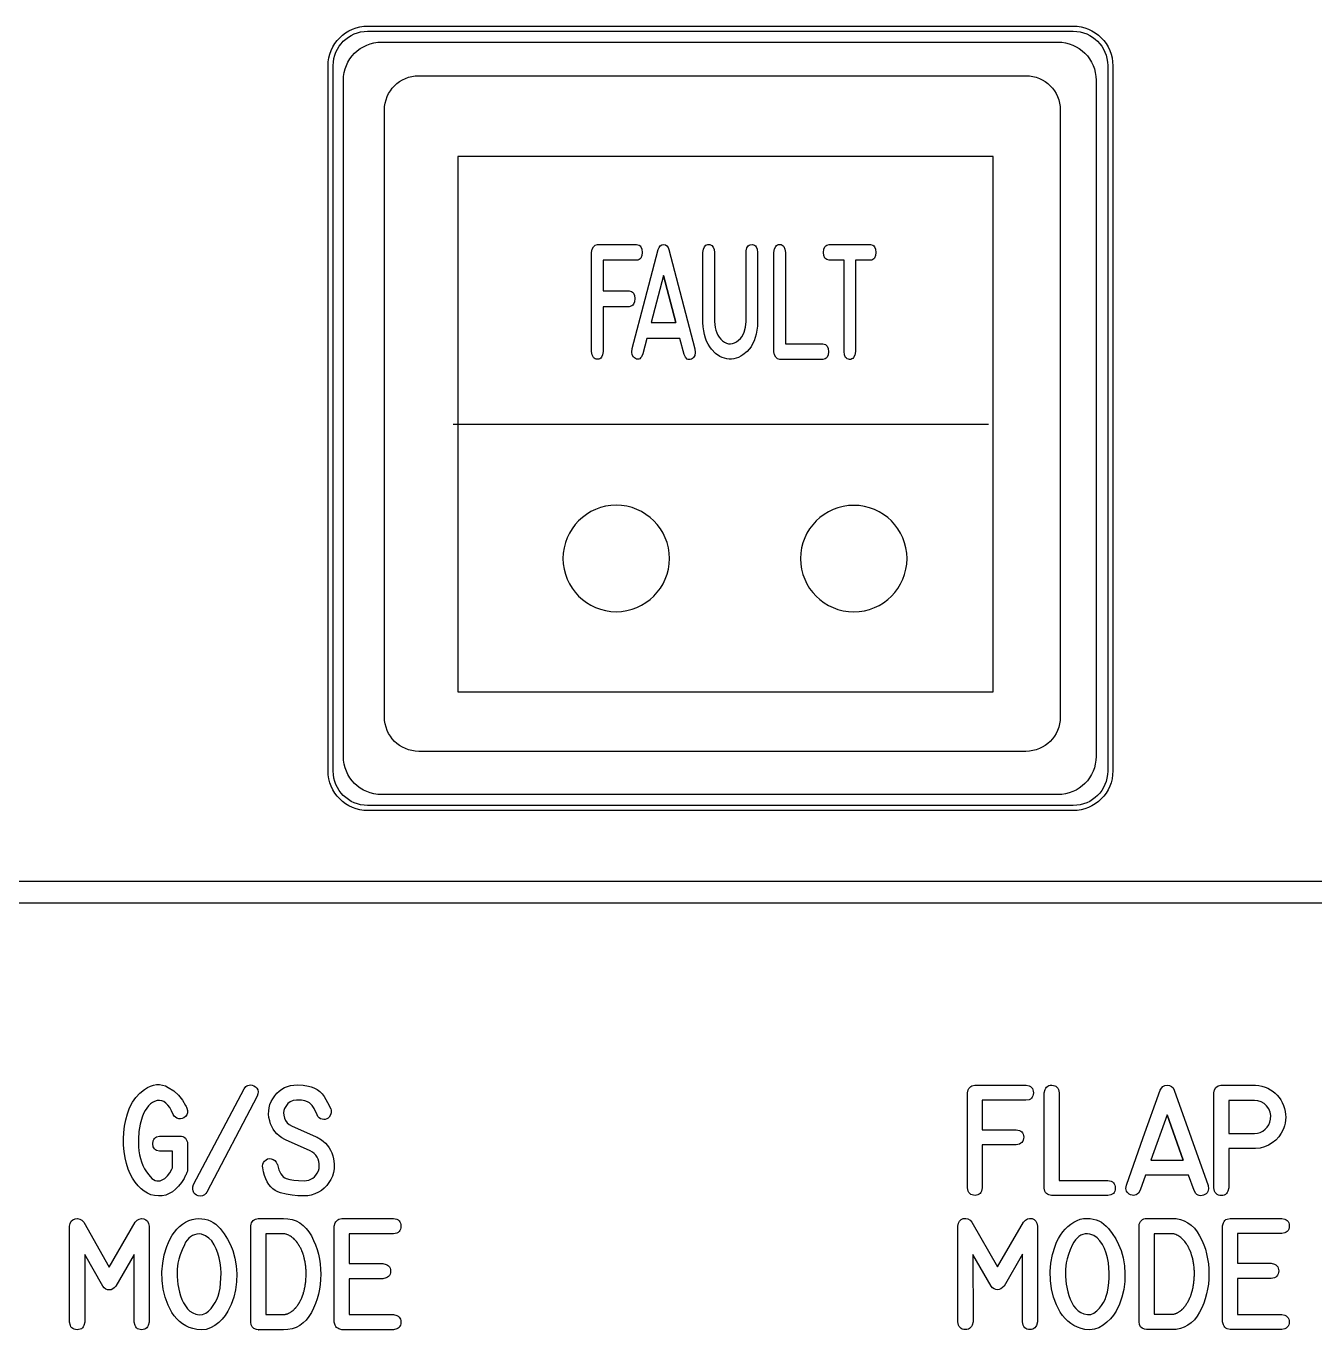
# Model space of a CAD drawing. Extents: x 27 to 704, y 10 to 614.
# Drawn here: x 95.16 to 133.69, y 252.51 to 291.49 of the extents above; entities that cross this region are included whole.
import ezdxf

# ---------------------------------------------------------------- set-up
doc = ezdxf.new("R2010")
doc.units = 0
for name, color, linetype in [('_BACKPANEL', 5, 'CONTINUOUS'), ('_ENGRAVING', 105, 'CONTINUOUS'), ('_LABELS', 30, 'CONTINUOUS'), ('_TOPLAYER', 1, 'CONTINUOUS')]:
    doc.layers.add(name, color=color, linetype=linetype)

msp = doc.modelspace()

# ---------------------------------------------------------------- linework, layer by layer
at = {"layer": '_BACKPANEL'}
msp.add_lwpolyline([(105.368, 291.339), (126.464, 291.339), (126.569, 291.334), (126.671, 291.318), (126.77, 291.293), (126.864, 291.258), (126.954, 291.215), (127.039, 291.164), (127.118, 291.105), (127.191, 291.039), (127.257, 290.966), (127.316, 290.887), (127.367, 290.802), (127.41, 290.712), (127.445, 290.618), (127.47, 290.519), (127.485, 290.417), (127.491, 290.311), (127.491, 269.216), (127.485, 269.111), (127.47, 269.009), (127.445, 268.91), (127.41, 268.816), (127.367, 268.726), (127.316, 268.641), (127.257, 268.562), (127.191, 268.489), (127.118, 268.423), (127.039, 268.364), (126.954, 268.313), (126.864, 268.269), (126.77, 268.235), (126.671, 268.21), (126.569, 268.194), (126.464, 268.189), (105.368, 268.189), (105.263, 268.194), (105.16, 268.21), (105.062, 268.235), (104.967, 268.269), (104.878, 268.313), (104.793, 268.364), (104.714, 268.423), (104.641, 268.489), (104.575, 268.562), (104.516, 268.641), (104.464, 268.726), (104.421, 268.816), (104.387, 268.91), (104.362, 269.009), (104.346, 269.111), (104.341, 269.216), (104.341, 290.311), (104.346, 290.417), (104.362, 290.519), (104.387, 290.618), (104.421, 290.712), (104.464, 290.802), (104.516, 290.887), (104.575, 290.966), (104.641, 291.039), (104.714, 291.105), (104.793, 291.164), (104.878, 291.215), (104.967, 291.258), (105.062, 291.293), (105.16, 291.318), (105.263, 291.334)], close=True, dxfattribs=at)
at = {"layer": '_ENGRAVING'}
for points in [[(105.378, 291.492), (126.453, 291.492), (126.576, 291.486), (126.694, 291.468), (126.808, 291.439), (126.918, 291.399), (127.022, 291.349), (127.12, 291.289), (127.212, 291.221), (127.296, 291.144), (127.373, 291.06), (127.441, 290.968), (127.501, 290.87), (127.551, 290.766), (127.591, 290.656), (127.62, 290.542), (127.638, 290.424), (127.644, 290.302), (127.644, 269.226), (127.638, 269.104), (127.62, 268.986), (127.591, 268.871), (127.551, 268.762), (127.501, 268.658), (127.441, 268.56), (127.373, 268.468), (127.296, 268.384), (127.212, 268.307), (127.12, 268.238), (127.022, 268.179), (126.918, 268.129), (126.808, 268.089), (126.694, 268.06), (126.576, 268.042), (126.453, 268.036), (105.378, 268.036), (105.256, 268.042), (105.137, 268.06), (105.023, 268.089), (104.914, 268.129), (104.81, 268.179), (104.711, 268.238), (104.62, 268.307), (104.535, 268.384), (104.459, 268.468), (104.39, 268.56), (104.331, 268.658), (104.281, 268.762), (104.241, 268.871), (104.212, 268.986), (104.194, 269.104), (104.187, 269.226), (104.187, 290.302), (104.194, 290.424), (104.212, 290.542), (104.241, 290.656), (104.281, 290.766), (104.331, 290.87), (104.39, 290.968), (104.459, 291.06), (104.535, 291.144), (104.62, 291.221), (104.711, 291.289), (104.81, 291.349), (104.914, 291.399), (105.023, 291.439), (105.137, 291.468), (105.256, 291.486)], [(105.786, 291.014), (126.002, 291.014), (126.119, 291.008), (126.233, 290.991), (126.342, 290.963), (126.447, 290.924), (126.547, 290.876), (126.641, 290.819), (126.729, 290.754), (126.81, 290.68), (126.884, 290.599), (126.949, 290.511), (127.007, 290.417), (127.055, 290.317), (127.093, 290.212), (127.121, 290.103), (127.138, 289.989), (127.144, 289.872), (127.144, 269.656), (127.138, 269.539), (127.121, 269.425), (127.093, 269.316), (127.055, 269.211), (127.007, 269.111), (126.949, 269.017), (126.884, 268.929), (126.81, 268.848), (126.729, 268.774), (126.641, 268.708), (126.547, 268.651), (126.447, 268.603), (126.342, 268.565), (126.233, 268.537), (126.119, 268.52), (126.002, 268.514), (105.786, 268.514), (105.669, 268.52), (105.555, 268.537), (105.446, 268.565), (105.341, 268.603), (105.241, 268.651), (105.147, 268.708), (105.059, 268.774), (104.978, 268.848), (104.904, 268.929), (104.839, 269.017), (104.781, 269.111), (104.733, 269.211), (104.695, 269.316), (104.667, 269.425), (104.65, 269.539), (104.644, 269.656), (104.644, 289.872), (104.65, 289.989), (104.667, 290.103), (104.695, 290.212), (104.733, 290.317), (104.781, 290.417), (104.839, 290.511), (104.904, 290.599), (104.978, 290.68), (105.059, 290.754), (105.147, 290.819), (105.241, 290.876), (105.341, 290.924), (105.446, 290.963), (105.555, 290.991), (105.669, 291.008)], [(32.309, 265.278), (168.127, 265.278), (168.127, 265.914), (32.309, 265.914)], [(99.159, 257.849), (99.144, 257.851), (99.059, 257.874), (99.026, 257.894), (98.999, 257.92), (98.977, 257.951), (98.962, 257.987), (98.95, 258.077), (98.962, 258.167), (98.977, 258.203), (98.999, 258.234), (99.026, 258.259), (99.059, 258.279), (99.144, 258.303), (99.159, 258.306), (99.173, 258.306), (99.761, 258.306), (99.806, 258.302), (99.847, 258.289), (99.885, 258.268), (99.92, 258.238), (99.949, 258.203), (99.969, 258.164), (99.982, 258.122), (99.986, 258.077), (99.986, 257.253), (99.967, 257.211), (99.956, 257.185), (99.944, 257.161), (99.932, 257.136), (99.919, 257.112), (99.908, 257.087), (99.895, 257.063), (99.881, 257.039), (99.801, 256.913), (99.717, 256.805), (99.628, 256.714), (99.534, 256.64), (99.436, 256.583), (99.333, 256.543), (99.225, 256.52), (99.113, 256.515), (99, 256.526), (98.892, 256.552), (98.789, 256.595), (98.69, 256.653), (98.596, 256.727), (98.507, 256.817), (98.422, 256.922), (98.341, 257.044), (98.272, 257.174), (98.212, 257.32), (98.162, 257.481), (98.121, 257.658), (98.092, 257.844), (98.075, 258.032), (98.07, 258.222), (98.078, 258.414), (98.1, 258.605), (98.137, 258.79), (98.188, 258.972), (98.254, 259.148), (98.337, 259.314), (98.438, 259.461), (98.558, 259.59), (98.695, 259.701), (98.786, 259.758), (98.877, 259.8), (98.967, 259.829), (99.057, 259.843), (99.146, 259.843), (99.234, 259.83), (99.322, 259.802), (99.409, 259.761), (99.572, 259.654), (99.713, 259.527), (99.832, 259.381), (99.929, 259.216), (99.941, 259.19), (99.951, 259.167), (99.964, 259.143), (99.981, 259.069), (99.98, 259.002), (99.961, 258.943), (99.922, 258.891), (99.875, 258.852), (99.826, 258.827), (99.775, 258.817), (99.721, 258.822), (99.67, 258.839), (99.625, 258.866), (99.587, 258.904), (99.554, 258.953), (99.506, 259.062), (99.454, 259.155), (99.399, 259.231), (99.341, 259.291), (99.279, 259.334), (99.214, 259.36), (99.145, 259.37), (99.074, 259.364), (99.002, 259.343), (98.936, 259.31), (98.874, 259.266), (98.816, 259.211), (98.764, 259.144), (98.715, 259.065), (98.672, 258.975), (98.633, 258.873), (98.572, 258.661), (98.533, 258.441), (98.516, 258.214), (98.52, 257.979), (98.531, 257.861), (98.55, 257.747), (98.577, 257.637), (98.611, 257.531), (98.654, 257.428), (98.703, 257.33), (98.761, 257.235), (98.826, 257.144), (98.921, 257.041), (98.969, 257.005), (99.017, 256.98), (99.065, 256.966), (99.114, 256.962), (99.163, 256.968), (99.211, 256.985), (99.304, 257.039), (99.387, 257.113), (99.459, 257.206), (99.521, 257.318), (99.538, 257.354), (99.538, 257.849)], [(101.675, 259.718), (101.727, 259.787), (101.758, 259.809), (101.79, 259.821), (101.866, 259.836), (101.921, 259.83), (101.971, 259.811), (102.016, 259.78), (102.055, 259.736), (102.084, 259.683), (102.095, 259.626), (102.088, 259.564), (102.063, 259.498), (100.559, 256.626), (100.532, 256.588), (100.491, 256.549), (100.433, 256.519), (100.36, 256.509), (100.305, 256.515), (100.257, 256.534), (100.214, 256.566), (100.177, 256.61), (100.151, 256.663), (100.14, 256.721), (100.144, 256.784), (100.164, 256.852)], [(103.832, 258.28), (103.857, 258.269), (103.886, 258.254), (103.912, 258.239), (103.936, 258.224), (103.963, 258.208), (104.038, 258.153), (104.105, 258.093), (104.165, 258.027), (104.218, 257.957), (104.263, 257.881), (104.301, 257.8), (104.331, 257.714), (104.353, 257.624), (104.371, 257.475), (104.366, 257.323), (104.347, 257.215), (104.315, 257.11), (104.271, 257.01), (104.214, 256.914), (104.146, 256.826), (104.071, 256.748), (103.987, 256.681), (103.896, 256.624), (103.792, 256.576), (103.686, 256.542), (103.579, 256.521), (103.47, 256.514), (103.287, 256.52), (103.109, 256.538), (102.934, 256.568), (102.764, 256.611), (102.683, 256.64), (102.608, 256.679), (102.539, 256.729), (102.476, 256.788), (102.419, 256.858), (102.368, 256.938), (102.323, 257.028), (102.284, 257.128), (102.256, 257.239), (102.233, 257.352), (102.228, 257.409), (102.236, 257.462), (102.256, 257.512), (102.29, 257.559), (102.333, 257.596), (102.38, 257.62), (102.433, 257.63), (102.49, 257.627), (102.548, 257.607), (102.597, 257.574), (102.636, 257.528), (102.665, 257.468), (102.67, 257.453), (102.716, 257.294), (102.775, 257.172), (102.81, 257.123), (102.849, 257.084), (102.891, 257.054), (102.937, 257.032), (103.042, 257.003), (103.165, 256.983), (103.307, 256.972), (103.467, 256.97), (103.542, 256.975), (103.611, 256.989), (103.674, 257.012), (103.73, 257.045), (103.781, 257.087), (103.825, 257.139), (103.863, 257.199), (103.896, 257.269), (103.916, 257.337), (103.925, 257.405), (103.924, 257.475), (103.912, 257.546), (103.89, 257.615), (103.859, 257.678), (103.82, 257.735), (103.773, 257.786), (103.72, 257.825), (103.652, 257.862), (102.914, 258.192), (102.89, 258.205), (102.804, 258.256), (102.726, 258.313), (102.657, 258.374), (102.597, 258.441), (102.545, 258.513), (102.502, 258.59), (102.467, 258.672), (102.441, 258.759), (102.42, 258.862), (102.41, 258.962), (102.412, 259.059), (102.425, 259.154), (102.449, 259.246), (102.484, 259.335), (102.531, 259.422), (102.59, 259.506), (102.656, 259.583), (102.728, 259.65), (102.804, 259.707), (102.885, 259.754), (102.972, 259.79), (103.063, 259.816), (103.16, 259.831), (103.261, 259.836), (103.437, 259.831), (103.602, 259.8), (103.682, 259.779), (103.763, 259.747), (103.858, 259.695), (103.941, 259.633), (104.012, 259.563), (104.071, 259.484), (104.173, 259.31), (104.264, 259.121), (104.278, 259.079), (104.283, 259.003), (104.262, 258.935), (104.222, 258.873), (104.189, 258.844), (104.146, 258.819), (104.102, 258.805), (104.056, 258.801), (104.007, 258.808), (103.961, 258.825), (103.92, 258.852), (103.885, 258.89), (103.856, 258.938), (103.767, 259.13), (103.711, 259.22), (103.636, 259.294), (103.568, 259.332), (103.496, 259.359), (103.392, 259.377), (103.245, 259.381), (103.145, 259.368), (103.057, 259.333), (102.982, 259.274), (102.919, 259.193), (102.886, 259.132), (102.866, 259.067), (102.858, 259), (102.861, 258.928), (102.88, 258.843), (102.914, 258.768), (102.963, 258.703), (103.027, 258.649), (103.041, 258.638), (103.059, 258.628), (103.077, 258.619), (103.096, 258.611)], [(123.296, 256.756), (123.296, 259.598), (123.321, 259.692), (123.341, 259.729), (123.366, 259.761), (123.397, 259.787), (123.433, 259.806), (123.521, 259.826), (125.05, 259.826), (125.146, 259.805), (125.184, 259.786), (125.215, 259.76), (125.239, 259.729), (125.256, 259.691), (125.266, 259.648), (125.269, 259.598), (125.266, 259.549), (125.256, 259.506), (125.238, 259.468), (125.214, 259.437), (125.182, 259.412), (125.144, 259.393), (125.047, 259.374), (123.74, 259.374), (123.74, 258.493), (124.759, 258.493), (124.855, 258.473), (124.892, 258.455), (124.923, 258.43), (124.948, 258.4), (124.965, 258.364), (124.976, 258.323), (124.98, 258.275), (124.978, 258.228), (124.968, 258.185), (124.951, 258.148), (124.927, 258.116), (124.895, 258.089), (124.857, 258.067), (124.759, 258.04), (123.74, 258.04), (123.74, 256.756), (123.721, 256.659), (123.703, 256.62), (123.679, 256.589), (123.649, 256.564), (123.614, 256.546), (123.573, 256.535), (123.526, 256.531), (123.479, 256.534), (123.437, 256.544), (123.401, 256.561), (123.369, 256.586), (123.343, 256.617), (123.322, 256.657)], [(125.815, 256.526), (125.729, 256.545), (125.693, 256.564), (125.662, 256.588), (125.637, 256.62), (125.616, 256.657), (125.591, 256.75), (125.591, 259.598), (125.618, 259.699), (125.639, 259.738), (125.665, 259.771), (125.697, 259.795), (125.733, 259.813), (125.775, 259.823), (125.822, 259.826), (125.868, 259.821), (125.909, 259.81), (125.945, 259.792), (125.974, 259.767), (125.998, 259.735), (126.017, 259.696), (126.037, 259.598), (126.037, 256.975), (127.495, 256.977), (127.593, 256.953), (127.631, 256.932), (127.663, 256.906), (127.687, 256.875), (127.704, 256.837), (127.714, 256.794), (127.717, 256.746), (127.713, 256.698), (127.702, 256.655), (127.684, 256.619), (127.66, 256.588), (127.628, 256.564), (127.59, 256.545), (127.493, 256.526)], [(128.049, 256.839), (128.555, 258.258), (129.063, 259.678), (129.095, 259.742), (129.141, 259.788), (129.199, 259.816), (129.27, 259.826), (129.341, 259.818), (129.399, 259.79), (129.445, 259.744), (129.478, 259.678), (130.491, 256.83), (130.5, 256.727), (130.494, 256.683), (130.481, 256.644), (130.46, 256.61), (130.432, 256.58), (130.397, 256.556), (130.355, 256.537), (130.311, 256.525), (130.269, 256.521), (130.23, 256.525), (130.193, 256.538), (130.159, 256.559), (130.127, 256.589), (130.072, 256.673), (129.91, 257.133), (128.622, 257.133), (128.464, 256.684), (128.408, 256.6), (128.376, 256.57), (128.342, 256.549), (128.304, 256.537), (128.264, 256.533), (128.222, 256.538), (128.177, 256.551), (128.134, 256.571), (128.099, 256.595), (128.071, 256.624), (128.051, 256.658), (128.039, 256.696), (128.035, 256.739)], [(131.879, 259.826), (131.909, 259.826), (132.008, 259.815), (132.103, 259.796), (132.195, 259.768), (132.282, 259.733), (132.361, 259.691), (132.434, 259.642), (132.5, 259.587), (132.561, 259.526), (132.616, 259.459), (132.665, 259.385), (132.708, 259.305), (132.745, 259.219), (132.775, 259.13), (132.796, 259.041), (132.808, 258.953), (132.812, 258.866), (132.807, 258.779), (132.794, 258.693), (132.772, 258.607), (132.742, 258.522), (132.679, 258.394), (132.603, 258.282), (132.513, 258.184), (132.41, 258.1), (132.296, 258.033), (132.175, 257.982), (132.046, 257.948), (131.909, 257.931), (131.879, 257.929), (131.111, 257.929), (131.111, 256.755), (131.087, 256.655), (131.066, 256.616), (131.041, 256.584), (131.01, 256.56), (130.974, 256.542), (130.933, 256.531), (130.887, 256.528), (130.841, 256.531), (130.8, 256.542), (130.764, 256.56), (130.733, 256.584), (130.708, 256.616), (130.688, 256.655), (130.664, 256.755), (130.664, 259.601), (130.686, 259.69), (130.728, 259.757), (130.79, 259.803), (130.873, 259.826), (130.887, 259.826)], [(131.879, 259.372), (131.111, 259.372), (131.111, 258.385), (131.879, 258.385), (131.967, 258.392), (132.049, 258.415), (132.126, 258.454), (132.197, 258.507), (132.259, 258.572), (132.307, 258.645), (132.34, 258.725), (132.359, 258.813), (132.363, 258.921), (132.344, 259.022), (132.304, 259.116), (132.242, 259.204), (132.165, 259.277), (132.079, 259.33), (131.984, 259.362)], [(129.749, 257.586), (129.268, 258.939), (128.785, 257.586)], [(129.268, 258.939), (129.749, 257.586)], [(98.837, 252.74), (98.81, 252.641), (98.789, 252.602), (98.764, 252.57), (98.733, 252.545), (98.697, 252.527), (98.657, 252.517), (98.612, 252.514), (98.567, 252.517), (98.527, 252.528), (98.491, 252.546), (98.461, 252.571), (98.435, 252.602), (98.415, 252.641), (98.388, 252.74), (98.388, 254.768), (97.842, 253.815), (97.797, 253.768), (97.749, 253.734), (97.699, 253.712), (97.647, 253.703), (97.594, 253.708), (97.545, 253.729), (97.498, 253.764), (97.455, 253.815), (96.911, 254.764), (96.913, 252.74), (96.889, 252.641), (96.869, 252.603), (96.843, 252.571), (96.811, 252.546), (96.774, 252.529), (96.731, 252.519), (96.683, 252.515), (96.635, 252.519), (96.592, 252.53), (96.556, 252.547), (96.525, 252.572), (96.501, 252.603), (96.482, 252.642), (96.462, 252.74), (96.462, 255.608), (96.477, 255.692), (96.509, 255.757), (96.558, 255.804), (96.623, 255.831), (96.695, 255.839), (96.762, 255.824), (96.824, 255.787), (96.881, 255.728), (97.647, 254.385), (98.422, 255.728), (98.479, 255.787), (98.54, 255.824), (98.607, 255.838), (98.677, 255.831), (98.742, 255.803), (98.79, 255.756), (98.822, 255.691), (98.837, 255.608)], [(101.338, 254.882), (101.4, 254.655), (101.439, 254.424), (101.456, 254.188), (101.449, 253.948), (101.419, 253.712), (101.366, 253.486), (101.289, 253.27), (101.189, 253.065), (101.111, 252.945), (101.021, 252.835), (100.918, 252.734), (100.802, 252.643), (100.676, 252.57), (100.543, 252.525), (100.405, 252.509), (100.26, 252.521), (100.143, 252.548), (100.033, 252.585), (99.93, 252.633), (99.834, 252.692), (99.745, 252.762), (99.663, 252.842), (99.588, 252.933), (99.521, 253.034), (99.406, 253.254), (99.319, 253.485), (99.259, 253.729), (99.227, 253.985), (99.222, 254.245), (99.243, 254.502), (99.291, 254.755), (99.365, 255.006), (99.413, 255.126), (99.467, 255.237), (99.527, 255.34), (99.594, 255.435), (99.667, 255.521), (99.747, 255.598), (99.834, 255.668), (99.927, 255.728), (100.022, 255.777), (100.119, 255.811), (100.219, 255.832), (100.32, 255.839), (100.416, 255.834), (100.507, 255.82), (100.594, 255.796), (100.677, 255.763), (100.754, 255.721), (100.828, 255.669), (100.896, 255.608), (100.961, 255.537), (101.078, 255.384), (101.179, 255.223), (101.266, 255.056)], [(102.1, 255.839), (102.85, 255.839), (102.986, 255.831), (103.112, 255.806), (103.23, 255.766), (103.339, 255.709), (103.44, 255.636), (103.531, 255.546), (103.614, 255.441), (103.688, 255.319), (103.753, 255.187), (103.81, 255.053), (103.858, 254.915), (103.897, 254.773), (103.928, 254.629), (103.949, 254.481), (103.962, 254.33), (103.967, 254.176), (103.962, 254.021), (103.949, 253.87), (103.928, 253.723), (103.897, 253.578), (103.858, 253.437), (103.81, 253.299), (103.753, 253.164), (103.687, 253.032), (103.613, 252.911), (103.53, 252.805), (103.438, 252.716), (103.338, 252.643), (103.229, 252.586), (103.112, 252.545), (102.985, 252.521), (102.85, 252.513), (102.1, 252.513), (102.103, 252.513), (102.1, 252.513), (102.042, 252.522), (101.97, 252.552), (101.919, 252.598), (101.888, 252.662), (101.878, 252.743), (101.877, 252.743), (101.878, 255.611), (101.877, 255.624), (101.883, 255.667), (101.897, 255.707), (101.918, 255.743), (101.946, 255.776), (101.98, 255.804), (102.017, 255.823), (102.058, 255.835), (102.101, 255.839)], [(106.141, 255.386), (104.821, 255.386), (104.821, 254.497), (105.827, 254.497), (105.926, 254.47), (105.965, 254.449), (105.997, 254.422), (106.022, 254.391), (106.039, 254.354), (106.05, 254.313), (106.053, 254.266), (106.049, 254.219), (106.038, 254.178), (106.021, 254.141), (105.996, 254.11), (105.964, 254.084), (105.926, 254.063), (105.827, 254.036), (104.821, 254.036), (104.821, 252.969), (106.141, 252.969), (106.24, 252.942), (106.278, 252.921), (106.31, 252.895), (106.334, 252.864), (106.352, 252.827), (106.362, 252.786), (106.366, 252.74), (106.362, 252.694), (106.352, 252.653), (106.334, 252.617), (106.31, 252.586), (106.278, 252.56), (106.24, 252.539), (106.141, 252.513), (104.599, 252.513), (104.51, 252.537), (104.474, 252.557), (104.443, 252.583), (104.418, 252.615), (104.397, 252.652), (104.373, 252.743), (104.373, 255.611), (104.399, 255.706), (104.419, 255.744), (104.445, 255.775), (104.476, 255.801), (104.512, 255.82), (104.599, 255.839), (106.141, 255.839), (106.239, 255.818), (106.278, 255.798), (106.31, 255.773), (106.334, 255.741), (106.351, 255.704), (106.362, 255.66), (106.365, 255.611), (106.361, 255.561), (106.351, 255.518), (106.333, 255.48), (106.309, 255.449), (106.277, 255.424), (106.239, 255.405)], [(125.389, 252.746), (125.362, 252.646), (125.341, 252.607), (125.315, 252.575), (125.285, 252.551), (125.249, 252.533), (125.209, 252.522), (125.164, 252.519), (125.119, 252.523), (125.078, 252.534), (125.043, 252.551), (125.013, 252.576), (124.987, 252.608), (124.966, 252.647), (124.94, 252.746), (124.94, 254.774), (124.393, 253.821), (124.348, 253.774), (124.301, 253.739), (124.251, 253.717), (124.198, 253.709), (124.146, 253.714), (124.097, 253.734), (124.05, 253.77), (124.006, 253.821), (123.463, 254.769), (123.465, 252.746), (123.441, 252.647), (123.42, 252.608), (123.394, 252.577), (123.363, 252.552), (123.326, 252.534), (123.283, 252.524), (123.235, 252.521), (123.186, 252.524), (123.144, 252.535), (123.108, 252.553), (123.077, 252.577), (123.052, 252.609), (123.034, 252.648), (123.014, 252.746), (123.014, 255.614), (123.029, 255.698), (123.06, 255.763), (123.109, 255.809), (123.175, 255.837), (123.246, 255.844), (123.313, 255.829), (123.376, 255.793), (123.433, 255.734), (124.199, 254.391), (124.973, 255.734), (125.03, 255.793), (125.092, 255.829), (125.158, 255.844), (125.229, 255.836), (125.294, 255.808), (125.342, 255.762), (125.374, 255.697), (125.389, 255.614)], [(127.89, 254.888), (127.952, 254.661), (127.991, 254.429), (128.007, 254.194), (128.001, 253.954), (127.971, 253.717), (127.918, 253.491), (127.841, 253.275), (127.74, 253.07), (127.663, 252.951), (127.573, 252.841), (127.469, 252.74), (127.353, 252.648), (127.227, 252.575), (127.095, 252.531), (126.957, 252.514), (126.812, 252.526), (126.694, 252.553), (126.584, 252.591), (126.481, 252.639), (126.385, 252.698), (126.297, 252.767), (126.215, 252.847), (126.14, 252.938), (126.072, 253.04), (125.958, 253.259), (125.871, 253.491), (125.811, 253.735), (125.779, 253.99), (125.773, 254.251), (125.794, 254.507), (125.842, 254.761), (125.917, 255.011), (125.964, 255.131), (126.018, 255.243), (126.079, 255.346), (126.146, 255.44), (126.219, 255.526), (126.299, 255.604), (126.386, 255.673), (126.479, 255.734), (126.574, 255.782), (126.671, 255.817), (126.77, 255.837), (126.872, 255.844), (126.968, 255.84), (127.059, 255.825), (127.146, 255.802), (127.228, 255.769), (127.306, 255.727), (127.379, 255.675), (127.448, 255.614), (127.513, 255.543), (127.629, 255.389), (127.731, 255.229), (127.818, 255.061)], [(128.652, 255.844), (129.402, 255.844), (129.537, 255.836), (129.664, 255.812), (129.782, 255.771), (129.891, 255.714), (129.991, 255.641), (130.083, 255.552), (130.166, 255.446), (130.24, 255.325), (130.305, 255.193), (130.362, 255.058), (130.41, 254.92), (130.449, 254.779), (130.479, 254.634), (130.501, 254.487), (130.514, 254.336), (130.518, 254.181), (130.514, 254.027), (130.501, 253.876), (130.479, 253.728), (130.449, 253.584), (130.409, 253.442), (130.361, 253.304), (130.304, 253.169), (130.239, 253.038), (130.165, 252.916), (130.082, 252.811), (129.99, 252.721), (129.89, 252.648), (129.781, 252.591), (129.663, 252.551), (129.537, 252.526), (129.402, 252.518), (128.652, 252.518), (128.655, 252.518), (128.652, 252.518), (128.594, 252.528), (128.522, 252.557), (128.47, 252.604), (128.44, 252.667), (128.43, 252.749), (128.428, 252.749), (128.43, 255.617), (128.428, 255.63), (128.435, 255.673), (128.448, 255.712), (128.469, 255.749), (128.498, 255.782), (128.532, 255.809), (128.569, 255.829), (128.609, 255.84), (128.653, 255.844)], [(132.693, 255.391), (131.372, 255.391), (131.372, 254.503), (132.379, 254.503), (132.478, 254.476), (132.517, 254.454), (132.549, 254.428), (132.573, 254.396), (132.591, 254.36), (132.601, 254.318), (132.605, 254.271), (132.601, 254.225), (132.59, 254.183), (132.572, 254.147), (132.548, 254.115), (132.516, 254.089), (132.477, 254.068), (132.379, 254.042), (131.372, 254.042), (131.372, 252.975), (132.693, 252.975), (132.791, 252.947), (132.83, 252.926), (132.861, 252.9), (132.886, 252.869), (132.904, 252.833), (132.914, 252.792), (132.918, 252.746), (132.914, 252.699), (132.904, 252.658), (132.886, 252.622), (132.861, 252.591), (132.83, 252.565), (132.791, 252.545), (132.693, 252.518), (131.151, 252.518), (131.062, 252.542), (131.026, 252.563), (130.995, 252.589), (130.969, 252.621), (130.949, 252.658), (130.925, 252.749), (130.925, 255.617), (130.95, 255.711), (130.971, 255.749), (130.996, 255.781), (131.027, 255.806), (131.063, 255.825), (131.151, 255.844), (132.693, 255.844), (132.791, 255.823), (132.83, 255.804), (132.861, 255.778), (132.886, 255.747), (132.903, 255.709), (132.913, 255.666), (132.917, 255.616), (132.913, 255.567), (132.902, 255.523), (132.885, 255.486), (132.86, 255.455), (132.829, 255.43), (132.791, 255.411)], [(100.333, 255.377), (100.262, 255.372), (100.196, 255.357), (100.133, 255.332), (100.076, 255.297), (100.023, 255.252), (99.974, 255.197), (99.929, 255.131), (99.89, 255.056), (99.821, 254.901), (99.767, 254.758), (99.726, 254.627), (99.699, 254.507), (99.678, 254.324), (99.677, 254.106), (99.698, 253.872), (99.744, 253.641), (99.777, 253.529), (99.817, 253.422), (99.865, 253.321), (99.921, 253.226), (99.984, 253.142), (100.057, 253.073), (100.139, 253.02), (100.23, 252.982), (100.337, 252.961), (100.437, 252.969), (100.53, 253.006), (100.614, 253.072), (100.69, 253.154), (100.756, 253.239), (100.813, 253.326), (100.859, 253.416), (100.898, 253.516), (100.93, 253.632), (100.956, 253.762), (100.974, 253.906), (100.985, 254.058), (100.986, 254.21), (100.978, 254.361), (100.96, 254.513), (100.932, 254.66), (100.893, 254.801), (100.843, 254.933), (100.782, 255.058), (100.709, 255.169), (100.622, 255.257), (100.521, 255.323), (100.406, 255.368)], [(102.85, 252.971), (102.857, 252.971), (102.864, 252.971), (102.87, 252.972), (102.877, 252.972), (102.884, 252.973), (102.893, 252.974), (102.9, 252.975), (102.907, 252.976), (102.914, 252.976), (102.922, 252.977), (102.935, 252.98), (102.941, 252.983), (102.949, 252.987), (102.956, 252.988), (102.965, 252.99), (102.971, 252.992), (102.979, 252.995), (102.994, 253.002), (103.009, 253.008), (103.016, 253.011), (103.024, 253.015), (103.037, 253.023), (103.052, 253.031), (103.059, 253.035), (103.067, 253.041), (103.081, 253.05), (103.088, 253.054), (103.097, 253.06), (103.103, 253.065), (103.111, 253.071), (103.118, 253.075), (103.126, 253.081), (103.142, 253.094), (103.154, 253.107), (103.161, 253.114), (103.169, 253.122), (103.175, 253.128), (103.183, 253.136), (103.197, 253.149), (103.204, 253.156), (103.212, 253.164), (103.218, 253.171), (103.226, 253.18), (103.239, 253.196), (103.253, 253.214), (103.266, 253.232), (103.272, 253.241), (103.28, 253.25), (103.286, 253.26), (103.293, 253.27), (103.299, 253.28), (103.306, 253.291), (103.318, 253.31), (103.324, 253.321), (103.331, 253.331), (103.337, 253.342), (103.344, 253.352), (103.354, 253.373), (103.359, 253.385), (103.366, 253.398), (103.372, 253.408), (103.379, 253.421), (103.383, 253.432), (103.389, 253.445), (103.4, 253.469), (103.411, 253.495), (103.415, 253.507), (103.42, 253.521), (103.424, 253.534), (103.43, 253.549), (103.438, 253.575), (103.442, 253.588), (103.448, 253.602), (103.455, 253.63), (103.465, 253.658), (103.467, 253.671), (103.471, 253.687), (103.475, 253.701), (103.479, 253.716), (103.482, 253.728), (103.486, 253.744), (103.491, 253.775), (103.493, 253.788), (103.497, 253.804), (103.498, 253.818), (103.502, 253.833), (103.506, 253.864), (103.509, 253.879), (103.513, 253.895), (103.516, 253.926), (103.517, 253.939), (103.519, 253.956), (103.522, 253.987), (103.524, 254.018), (103.526, 254.051), (103.527, 254.082), (103.528, 254.097), (103.53, 254.114), (103.531, 254.128), (103.532, 254.145), (103.532, 254.159), (103.532, 254.176), (103.532, 254.191), (103.532, 254.207), (103.531, 254.222), (103.53, 254.239), (103.53, 254.254), (103.53, 254.27), (103.527, 254.302), (103.526, 254.332), (103.522, 254.366), (103.521, 254.395), (103.518, 254.426), (103.515, 254.44), (103.514, 254.457), (103.508, 254.488), (103.505, 254.501), (103.503, 254.517), (103.498, 254.548), (103.494, 254.578), (103.486, 254.608), (103.481, 254.635), (103.476, 254.649), (103.473, 254.665), (103.468, 254.678), (103.465, 254.694), (103.457, 254.721), (103.449, 254.749), (103.444, 254.761), (103.44, 254.775), (103.43, 254.803), (103.42, 254.829), (103.415, 254.841), (103.411, 254.855), (103.405, 254.866), (103.4, 254.879), (103.389, 254.903), (103.379, 254.926), (103.368, 254.95), (103.361, 254.961), (103.357, 254.971), (103.344, 254.994), (103.331, 255.015), (103.324, 255.026), (103.318, 255.036), (103.306, 255.056), (103.299, 255.066), (103.295, 255.075), (103.268, 255.113), (103.242, 255.149), (103.213, 255.181), (103.185, 255.212), (103.158, 255.239), (103.127, 255.264), (103.097, 255.288), (103.067, 255.309), (103.038, 255.327), (103.009, 255.342), (102.979, 255.353), (102.949, 255.365), (102.935, 255.369), (102.922, 255.374), (102.893, 255.379), (102.864, 255.381), (102.857, 255.381), (102.85, 255.381), (102.324, 255.381), (102.324, 252.971)], [(126.885, 255.383), (126.814, 255.378), (126.747, 255.363), (126.685, 255.338), (126.627, 255.303), (126.574, 255.257), (126.525, 255.202), (126.481, 255.137), (126.441, 255.061), (126.373, 254.907), (126.318, 254.763), (126.278, 254.632), (126.251, 254.513), (126.23, 254.329), (126.229, 254.111), (126.249, 253.877), (126.295, 253.646), (126.329, 253.534), (126.369, 253.428), (126.417, 253.327), (126.472, 253.232), (126.536, 253.148), (126.608, 253.079), (126.69, 253.025), (126.781, 252.988), (126.889, 252.966), (126.989, 252.974), (127.081, 253.011), (127.166, 253.078), (127.242, 253.16), (127.308, 253.244), (127.364, 253.332), (127.411, 253.421), (127.449, 253.522), (127.482, 253.637), (127.507, 253.767), (127.526, 253.912), (127.537, 254.063), (127.538, 254.215), (127.53, 254.367), (127.512, 254.518), (127.484, 254.666), (127.445, 254.806), (127.395, 254.939), (127.334, 255.064), (127.261, 255.174), (127.174, 255.263), (127.073, 255.329), (126.958, 255.373)], [(129.402, 252.976), (129.408, 252.976), (129.416, 252.976), (129.422, 252.977), (129.429, 252.978), (129.436, 252.979), (129.445, 252.979), (129.451, 252.98), (129.459, 252.981), (129.466, 252.982), (129.473, 252.983), (129.486, 252.986), (129.493, 252.988), (129.501, 252.992), (129.508, 252.993), (129.517, 252.996), (129.523, 252.997), (129.531, 253.001), (129.545, 253.007), (129.561, 253.014), (129.567, 253.016), (129.575, 253.02), (129.588, 253.028), (129.604, 253.036), (129.61, 253.04), (129.618, 253.046), (129.633, 253.056), (129.64, 253.06), (129.649, 253.066), (129.655, 253.07), (129.663, 253.077), (129.669, 253.081), (129.677, 253.087), (129.693, 253.1), (129.706, 253.113), (129.712, 253.119), (129.72, 253.127), (129.727, 253.134), (129.735, 253.142), (129.749, 253.155), (129.755, 253.161), (129.763, 253.169), (129.77, 253.177), (129.778, 253.186), (129.79, 253.202), (129.805, 253.22), (129.818, 253.238), (129.824, 253.247), (129.832, 253.256), (129.837, 253.265), (129.845, 253.275), (129.85, 253.286), (129.857, 253.296), (129.87, 253.316), (129.876, 253.326), (129.883, 253.337), (129.888, 253.347), (129.896, 253.358), (129.905, 253.379), (129.911, 253.39), (129.918, 253.403), (129.924, 253.414), (129.931, 253.426), (129.935, 253.437), (129.94, 253.45), (129.951, 253.475), (129.963, 253.501), (129.967, 253.513), (129.972, 253.527), (129.976, 253.54), (129.982, 253.554), (129.99, 253.58), (129.994, 253.593), (129.999, 253.608), (130.007, 253.636), (130.017, 253.663), (130.019, 253.677), (130.023, 253.692), (130.026, 253.706), (130.031, 253.722), (130.033, 253.734), (130.037, 253.749), (130.042, 253.78), (130.045, 253.794), (130.049, 253.809), (130.05, 253.823), (130.053, 253.839), (130.058, 253.869), (130.061, 253.884), (130.064, 253.9), (130.068, 253.931), (130.068, 253.945), (130.071, 253.962), (130.074, 253.993), (130.076, 254.024), (130.077, 254.056), (130.079, 254.087), (130.08, 254.102), (130.082, 254.12), (130.083, 254.133), (130.084, 254.15), (130.084, 254.165), (130.084, 254.181), (130.084, 254.197), (130.084, 254.212), (130.083, 254.228), (130.082, 254.245), (130.082, 254.259), (130.082, 254.275), (130.079, 254.308), (130.077, 254.337), (130.074, 254.371), (130.072, 254.4), (130.069, 254.431), (130.067, 254.446), (130.066, 254.462), (130.06, 254.493), (130.057, 254.507), (130.055, 254.522), (130.05, 254.553), (130.045, 254.584), (130.037, 254.613), (130.033, 254.641), (130.028, 254.655), (130.025, 254.67), (130.02, 254.684), (130.017, 254.699), (130.009, 254.727), (130.001, 254.755), (129.995, 254.767), (129.991, 254.78), (129.982, 254.808), (129.972, 254.834), (129.967, 254.846), (129.963, 254.86), (129.956, 254.871), (129.951, 254.884), (129.94, 254.909), (129.931, 254.932), (129.92, 254.956), (129.913, 254.966), (129.908, 254.977), (129.896, 255), (129.883, 255.021), (129.876, 255.031), (129.87, 255.042), (129.857, 255.061), (129.851, 255.071), (129.846, 255.081), (129.819, 255.118), (129.794, 255.154), (129.765, 255.186), (129.736, 255.217), (129.709, 255.245), (129.679, 255.269), (129.649, 255.294), (129.618, 255.315), (129.59, 255.333), (129.561, 255.347), (129.531, 255.359), (129.501, 255.37), (129.486, 255.374), (129.473, 255.38), (129.445, 255.385), (129.416, 255.386), (129.408, 255.386), (129.402, 255.386), (128.876, 255.386), (128.876, 252.976)]]:
    msp.add_lwpolyline(points, close=True, dxfattribs=at)
at = {"layer": '_LABELS'}
for points in [[(124.065, 271.589), (124.065, 287.591), (108.065, 287.591), (108.065, 271.589)], [(112.065, 281.764), (112.065, 284.724), (112.084, 284.822), (112.119, 284.894), (112.17, 284.941), (112.237, 284.962), (113.41, 284.962), (113.45, 284.954), (113.484, 284.94), (113.513, 284.92), (113.537, 284.894), (113.568, 284.822), (113.579, 284.725), (113.568, 284.628), (113.536, 284.557), (113.512, 284.531), (113.483, 284.511), (113.448, 284.498), (113.408, 284.491), (112.405, 284.491), (112.405, 283.573), (113.187, 283.573), (113.261, 283.552), (113.29, 283.533), (113.313, 283.508), (113.346, 283.439), (113.357, 283.346), (113.347, 283.252), (113.316, 283.18), (113.292, 283.152), (113.263, 283.13), (113.187, 283.101), (112.405, 283.101), (112.405, 281.764), (112.391, 281.662), (112.358, 281.589), (112.336, 281.563), (112.308, 281.545), (112.277, 281.533), (112.241, 281.529), (112.205, 281.532), (112.173, 281.542), (112.145, 281.56), (112.121, 281.586), (112.085, 281.66)], [(113.278, 281.849), (113.667, 283.329), (114.056, 284.808), (114.081, 284.875), (114.116, 284.923), (114.161, 284.952), (114.215, 284.962), (114.27, 284.953), (114.315, 284.924), (114.35, 284.876), (114.375, 284.808), (115.152, 281.841), (115.16, 281.733), (115.145, 281.646), (115.107, 281.58), (115.081, 281.555), (115.048, 281.536), (115.014, 281.523), (114.982, 281.519), (114.952, 281.523), (114.924, 281.536), (114.873, 281.589), (114.831, 281.676), (114.706, 282.156), (113.718, 282.156), (113.597, 281.688), (113.554, 281.6), (113.53, 281.57), (113.503, 281.548), (113.474, 281.535), (113.444, 281.531), (113.411, 281.536), (113.376, 281.55), (113.317, 281.596), (113.28, 281.661), (113.267, 281.746)], [(117.026, 282.658), (117.026, 282.625), (117.021, 282.524), (117.005, 282.4), (116.983, 282.284), (116.954, 282.177), (116.919, 282.078), (116.878, 281.987), (116.83, 281.905), (116.777, 281.832), (116.716, 281.766), (116.588, 281.66), (116.522, 281.62), (116.455, 281.587), (116.386, 281.563), (116.317, 281.546), (116.247, 281.538), (116.176, 281.538), (116.105, 281.546), (116.035, 281.562), (115.967, 281.586), (115.901, 281.618), (115.772, 281.707), (115.65, 281.828), (115.594, 281.9), (115.545, 281.98), (115.502, 282.068), (115.466, 282.164), (115.437, 282.267), (115.415, 282.378), (115.4, 282.498), (115.391, 282.625), (115.391, 282.658), (115.391, 284.727), (115.405, 284.818), (115.439, 284.893), (115.482, 284.941), (115.535, 284.962), (115.598, 284.957), (115.657, 284.929), (115.699, 284.881), (115.725, 284.814), (115.733, 284.727), (115.733, 282.658), (115.755, 282.477), (115.776, 282.396), (115.804, 282.321), (115.838, 282.252), (115.878, 282.189), (115.925, 282.132), (115.979, 282.081), (116.036, 282.039), (116.094, 282.01), (116.153, 281.994), (116.212, 281.989), (116.272, 281.998), (116.333, 282.019), (116.395, 282.052), (116.457, 282.098), (116.51, 282.147), (116.555, 282.203), (116.592, 282.266), (116.622, 282.336), (116.664, 282.49), (116.685, 282.658), (116.685, 284.727), (116.687, 284.772), (116.709, 284.862), (116.747, 284.922), (116.772, 284.942), (116.801, 284.955), (116.87, 284.959), (116.938, 284.937), (116.965, 284.917), (116.987, 284.891), (117.016, 284.821), (117.026, 284.727)], [(117.687, 281.524), (117.62, 281.543), (117.569, 281.589), (117.534, 281.66), (117.514, 281.757), (117.514, 284.724), (117.535, 284.829), (117.571, 284.904), (117.595, 284.93), (117.624, 284.948), (117.655, 284.958), (117.691, 284.961), (117.727, 284.957), (117.759, 284.945), (117.786, 284.926), (117.808, 284.9), (117.841, 284.826), (117.856, 284.724), (117.856, 281.992), (118.975, 281.994), (119.051, 281.969), (119.08, 281.947), (119.104, 281.92), (119.136, 281.848), (119.146, 281.753), (119.134, 281.658), (119.102, 281.589), (119.078, 281.563), (119.048, 281.544), (118.974, 281.524)], [(119.611, 281.76), (119.611, 284.489), (119.166, 284.489), (119.092, 284.511), (119.063, 284.531), (119.039, 284.557), (119.007, 284.628), (118.997, 284.725), (119.008, 284.821), (119.04, 284.893), (119.063, 284.919), (119.092, 284.94), (119.166, 284.962), (120.397, 284.962), (120.47, 284.94), (120.499, 284.92), (120.522, 284.894), (120.554, 284.822), (120.565, 284.725), (120.554, 284.628), (120.523, 284.556), (120.499, 284.53), (120.471, 284.51), (120.436, 284.496), (120.397, 284.489), (119.953, 284.489), (119.953, 281.76), (119.931, 281.656), (119.894, 281.583), (119.87, 281.557), (119.842, 281.539), (119.81, 281.528), (119.774, 281.525), (119.739, 281.53), (119.707, 281.541), (119.681, 281.56), (119.658, 281.586), (119.626, 281.659)], [(114.583, 282.628), (114.214, 284.037), (113.843, 282.628)], [(114.214, 284.037), (114.583, 282.628)], [(112.799, 277.166), (112.636, 277.158), (112.478, 277.134), (112.326, 277.094), (112.18, 277.041), (112.04, 276.974), (111.909, 276.894), (111.787, 276.802), (111.674, 276.7), (111.571, 276.587), (111.479, 276.464), (111.399, 276.333), (111.332, 276.194), (111.279, 276.048), (111.24, 275.895), (111.215, 275.737), (111.207, 275.574), (111.215, 275.412), (111.24, 275.254), (111.279, 275.101), (111.332, 274.955), (111.399, 274.816), (111.479, 274.684), (111.571, 274.562), (111.674, 274.449), (111.787, 274.346), (111.909, 274.254), (112.04, 274.175), (112.18, 274.108), (112.326, 274.054), (112.478, 274.015), (112.636, 273.991), (112.799, 273.983), (112.962, 273.991), (113.12, 274.015), (113.272, 274.054), (113.419, 274.108), (113.558, 274.175), (113.689, 274.254), (113.812, 274.346), (113.925, 274.449), (114.027, 274.562), (114.119, 274.684), (114.199, 274.816), (114.266, 274.955), (114.319, 275.101), (114.358, 275.254), (114.383, 275.412), (114.391, 275.574), (114.383, 275.737), (114.358, 275.895), (114.319, 276.048), (114.266, 276.194), (114.199, 276.333), (114.119, 276.464), (114.027, 276.587), (113.925, 276.7), (113.812, 276.802), (113.689, 276.894), (113.558, 276.974), (113.419, 277.041), (113.272, 277.094), (113.12, 277.134), (112.962, 277.158)], [(119.902, 277.163), (119.739, 277.154), (119.581, 277.13), (119.429, 277.091), (119.283, 277.037), (119.143, 276.97), (119.012, 276.891), (118.89, 276.799), (118.777, 276.696), (118.674, 276.583), (118.582, 276.461), (118.502, 276.33), (118.435, 276.19), (118.382, 276.044), (118.343, 275.892), (118.318, 275.734), (118.31, 275.571), (118.318, 275.408), (118.343, 275.25), (118.382, 275.098), (118.435, 274.951), (118.502, 274.812), (118.582, 274.681), (118.674, 274.559), (118.777, 274.446), (118.89, 274.343), (119.012, 274.251), (119.143, 274.171), (119.283, 274.104), (119.429, 274.051), (119.581, 274.012), (119.739, 273.988), (119.902, 273.979), (120.065, 273.988), (120.223, 274.012), (120.375, 274.051), (120.522, 274.104), (120.661, 274.171), (120.792, 274.251), (120.915, 274.343), (121.028, 274.446), (121.13, 274.559), (121.222, 274.681), (121.302, 274.812), (121.369, 274.951), (121.422, 275.098), (121.461, 275.25), (121.486, 275.408), (121.494, 275.571), (121.486, 275.734), (121.461, 275.892), (121.422, 276.044), (121.369, 276.19), (121.302, 276.33), (121.222, 276.461), (121.13, 276.583), (121.028, 276.696), (120.915, 276.799), (120.792, 276.891), (120.661, 276.97), (120.522, 277.037), (120.375, 277.091), (120.223, 277.13), (120.065, 277.154)]]:
    msp.add_lwpolyline(points, close=True, dxfattribs=at)
msp.add_lwpolyline([(107.925, 279.59), (123.925, 279.59)], dxfattribs=at)
at = {"layer": '_TOPLAYER'}
msp.add_lwpolyline([(106.898, 290.007), (125.048, 290.007), (125.153, 290.002), (125.255, 289.987), (125.353, 289.962), (125.448, 289.927), (125.537, 289.884), (125.622, 289.833), (125.701, 289.774), (125.773, 289.708), (125.84, 289.635), (125.898, 289.556), (125.95, 289.472), (125.993, 289.382), (126.027, 289.288), (126.052, 289.189), (126.068, 289.087), (126.073, 288.982), (126.073, 270.833), (126.068, 270.728), (126.052, 270.626), (126.027, 270.527), (125.993, 270.433), (125.95, 270.343), (125.898, 270.259), (125.84, 270.18), (125.773, 270.107), (125.701, 270.041), (125.622, 269.982), (125.537, 269.931), (125.448, 269.888), (125.353, 269.853), (125.255, 269.828), (125.153, 269.813), (125.048, 269.807), (106.898, 269.807), (106.793, 269.813), (106.691, 269.828), (106.593, 269.853), (106.499, 269.888), (106.409, 269.931), (106.324, 269.982), (106.245, 270.041), (106.173, 270.107), (106.107, 270.18), (106.048, 270.259), (105.996, 270.343), (105.953, 270.433), (105.919, 270.527), (105.894, 270.626), (105.878, 270.728), (105.873, 270.833), (105.873, 288.982), (105.878, 289.087), (105.894, 289.189), (105.919, 289.288), (105.953, 289.382), (105.996, 289.472), (106.048, 289.556), (106.107, 289.635), (106.173, 289.708), (106.245, 289.774), (106.324, 289.833), (106.409, 289.884), (106.499, 289.927), (106.593, 289.962), (106.691, 289.987), (106.793, 290.002)], close=True, dxfattribs=at)

doc.saveas('drawing.dxf')
